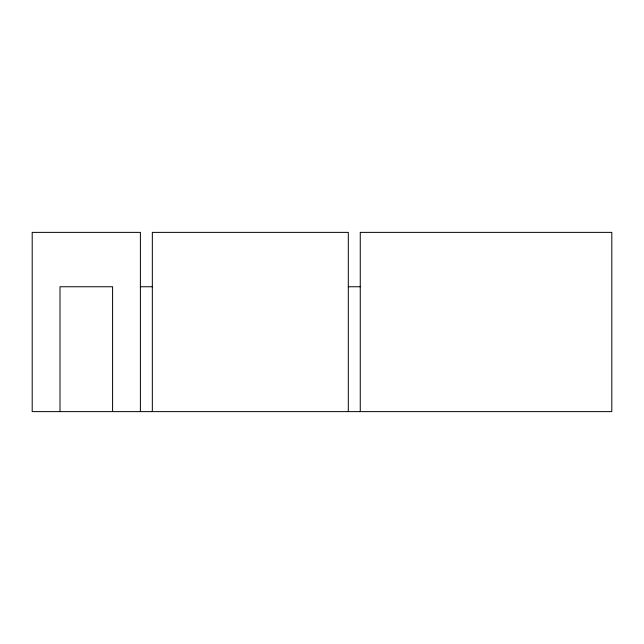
<?xml version="1.0" encoding="UTF-8"?>
<svg xmlns="http://www.w3.org/2000/svg" width="644" height="644" viewBox="0 0 644 644"><rect width="100%" height="100%" fill="white"/><g stroke="black" fill="none" stroke-linecap="round" stroke-linejoin="round"><path stroke-width="0.97" d="M140.392 286.749L152.338 286.749M348.315 286.749L360.262 286.749M360.262 411.621L360.262 232.379L611.8 232.379L611.8 411.621L32.2 411.621L32.2 232.379L140.392 232.379L140.392 411.621M348.315 411.621L348.315 232.379L152.338 232.379L152.338 411.621M112.587 411.621L112.587 286.749L60.005 286.749L60.005 411.621"/></g></svg>
